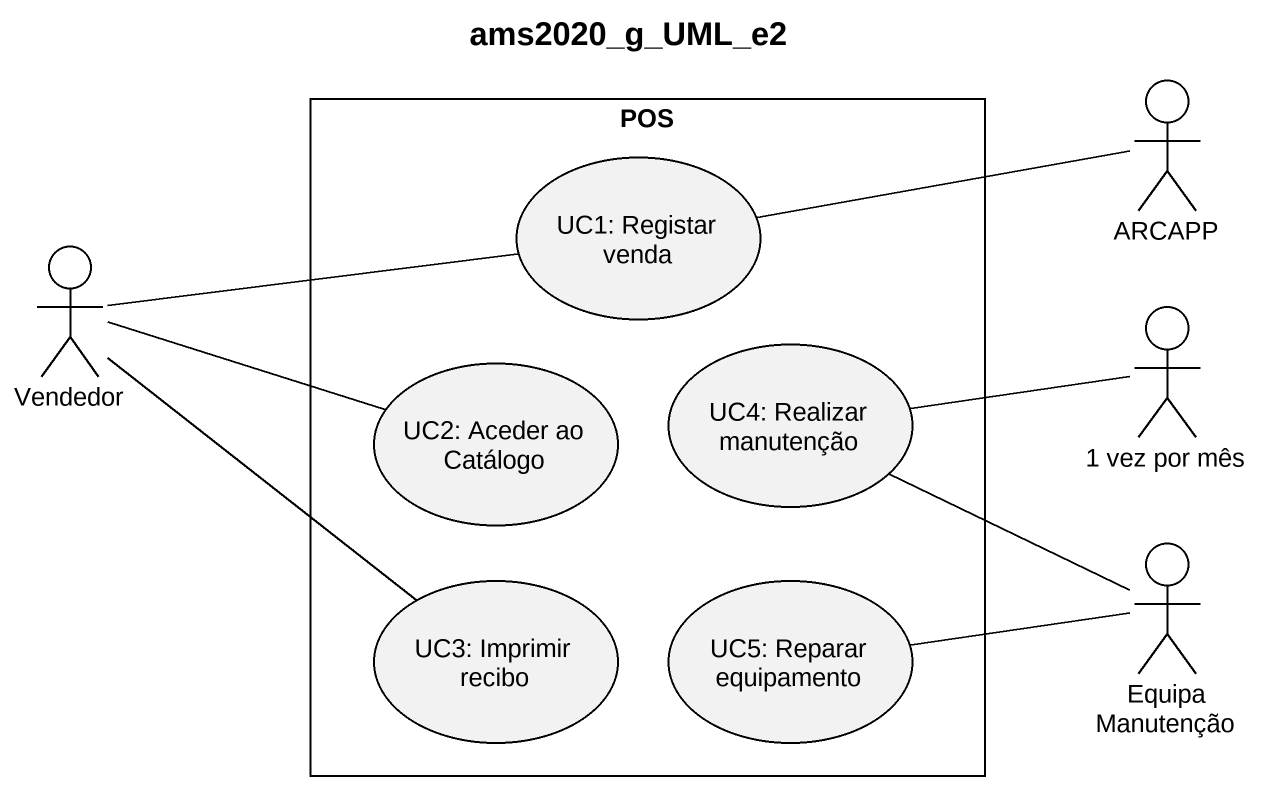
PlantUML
@startuml
title ams2020_g_UML_e2
rectangle POS {
  usecase "UC1: Registar venda" as UC1_Registar_venda
  usecase "UC2: Aceder ao Catálogo" as UC2_Aceder_ao_Catálogo
  usecase "UC4: Realizar manutenção" as UC4_Realizar_manutenção
  usecase "UC3: Imprimir recibo" as UC3_Imprimir_recibo
  usecase "UC5: Reparar equipamento" as UC5_Reparar_equipamento
}
actor ARCAPP
actor Vendedor
actor "1 vez por mês" as a1_vez_por_mês
actor "Equipa Manutenção" as Equipa_Manutenção
UC1_Registar_venda -right- ARCAPP
Vendedor -right- UC1_Registar_venda
Vendedor -right- UC2_Aceder_ao_Catálogo
Vendedor -- UC3_Imprimir_recibo
UC4_Realizar_manutenção -right- a1_vez_por_mês
UC5_Reparar_equipamento -right- Equipa_Manutenção
Equipa_Manutenção -left- UC4_Realizar_manutenção
@enduml
